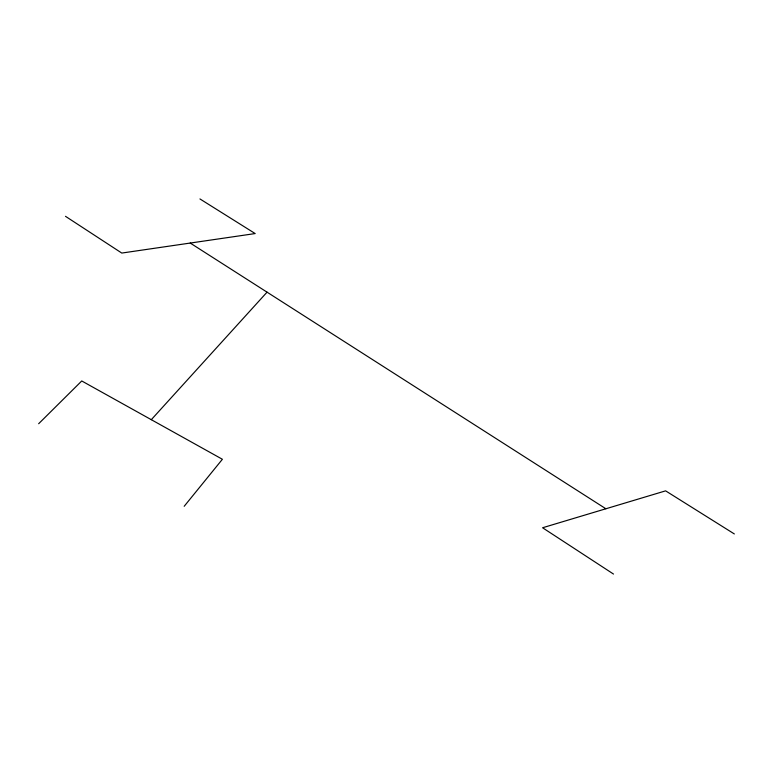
<?xml version="1.0" encoding="UTF-8"?>
<svg xmlns="http://www.w3.org/2000/svg" width="773" height="773" viewBox="0 0 773 773"><rect width="100%" height="100%" fill="white"/><g stroke="black" fill="none" stroke-linecap="round" stroke-linejoin="round"><path stroke-width="1.16" d="M184.187 506.296L222.392 459.268L81.745 380.963L38.65 423.73M151.295 419.691L267.043 292.165M199.946 198.941L255.177 233.562L121.776 253.061L65.502 216.324M734.35 533.95L665.611 490.855L542.578 527.756L613.501 574.059M190.226 243.051L605.877 508.769"/></g></svg>
